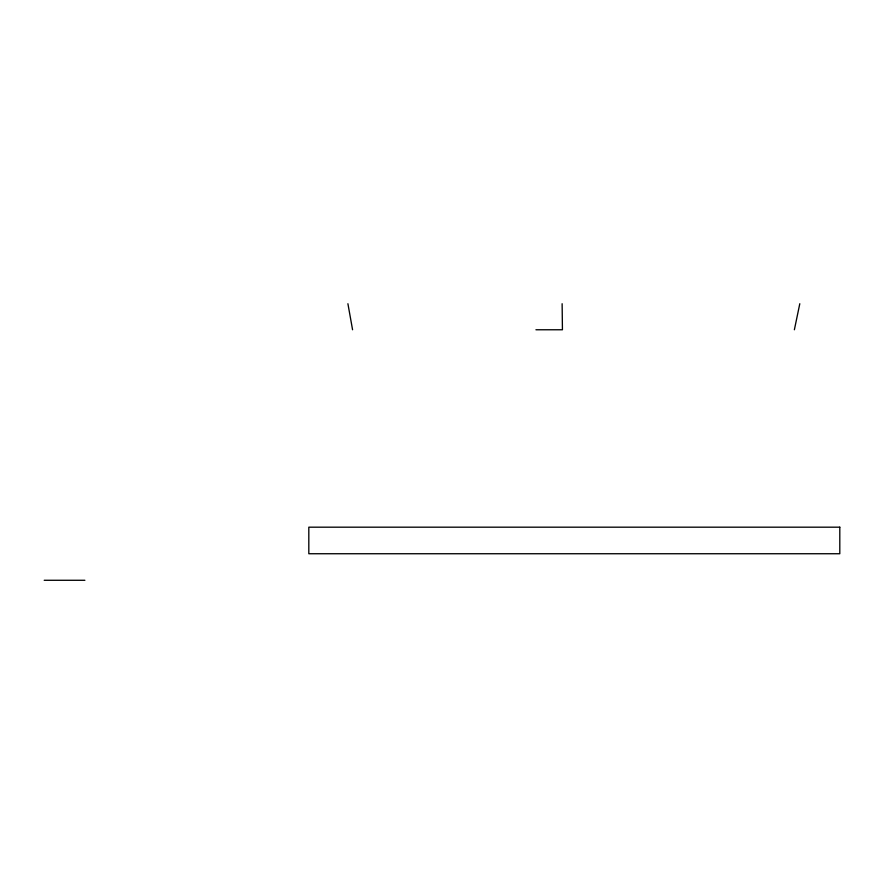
<?xml version="1.0" encoding="UTF-8"?>
<svg xmlns="http://www.w3.org/2000/svg" width="884" height="884" viewBox="0 0 884 884"><rect width="100%" height="100%" fill="white"/><g stroke="black" fill="none" stroke-linecap="round" stroke-linejoin="round"><path stroke-width="1.33" d="M799.799 303.72L794.373 329.765M352.572 329.765L347.909 303.72M535.936 329.765L562.434 329.765L562.125 303.72M44.2 580.28L84.897 580.28M839.8 527.184L308.814 527.184L308.814 553.738L839.8 553.738L839.8 527.184"/></g></svg>
